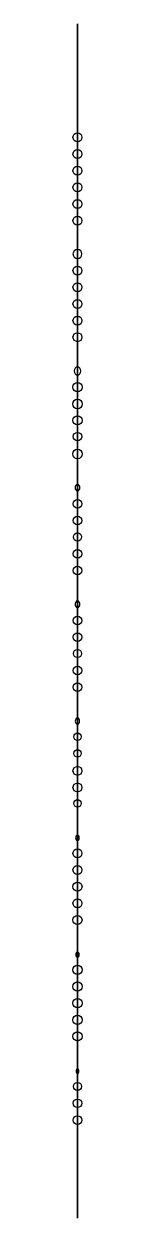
# Model space of a CAD drawing. Extents: x -30 to -26, y -481 to 0.
import ezdxf

# ---------------------------------------------------------------- set-up
doc = ezdxf.new("R2010")
doc.units = 0
doc.layers.get('0').update_dxf_attribs({"linetype": 'continuous'})

# ---------------------------------------------------------------- blocks, each defined once
blk = doc.blocks.new('SKETCH002')
at = {"color": 7}
for points in [[(-28.36, -370.05), (-28.36, -481.31), (-28.36, -481.31), (-28.36, -370.05), (-28.36, -370.05), (-28.36, -374.05), (-28.36, -374.05), (-28.36, -366.05), (-28.36, -366.05), (-28.36, -128.08), (-28.36, -128.08), (-28.36, -132.08), (-28.36, -132.08), (-28.36, -124.08), (-28.36, -124.08), (-28.36, 0), (-28.36, 0), (-28.36, -124.08), (-28.36, -124.08), (-28.36, -132.08), (-28.36, -132.08), (-28.36, -128.08), (-28.36, -128.08), (-28.36, -366.05), (-28.36, -366.05), (-28.36, -374.05), (-28.36, -374.05), (-28.36, -370.05)], [(-28.36, -63), (-28.36, -52.8), (-28.36, -52.8), (-28.36, -63)], [(-28.36, -63.02), (-28.36, -52.82), (-28.36, -52.82), (-28.36, -63.02)], [(-28.36, -256.95), (-28.36, -246.75), (-28.36, -246.75), (-28.36, -256.95)], [(-28.36, -257.14), (-28.36, -246.94), (-28.36, -246.94), (-28.36, -257.14)], [(-28.36, -450.88), (-28.36, -440.68), (-28.36, -440.68), (-28.36, -450.88)], [(-28.36, -451.05), (-28.36, -440.85), (-28.36, -440.85), (-28.36, -451.05)]]:
    blk.add_lwpolyline(points, close=True, dxfattribs=at)
for points in [[(-28.36, -43.92, -1), (-28.36, -47.56), (-28.36, -47.56, -1), (-28.36, -43.92)], [(-28.36, -50.63, -1), (-28.36, -54.27), (-28.36, -54.27, -1), (-28.36, -50.63)], [(-28.36, -57.34, -1), (-28.36, -60.98), (-28.36, -60.98, -1), (-28.36, -57.34)], [(-28.36, -64.05, -1), (-28.36, -67.69), (-28.36, -67.69, -1), (-28.36, -64.05)], [(-28.36, -70.76, -1), (-28.36, -74.4), (-28.36, -74.4, -1), (-28.36, -70.76)], [(-28.36, -77.47, -1), (-28.36, -81.11), (-28.36, -81.11, -1), (-28.36, -77.47)], [(-28.36, -90.89), (-28.36, -90.59), (-28.36, -90.59), (-28.36, -84.56), (-28.36, -84.56), (-28.36, -90.59), (-28.36, -90.59), (-28.36, -90.89, 1), (-28.36, -94.53), (-28.36, -94.53, 1)], [(-28.36, -97.61, -1), (-28.36, -101.24), (-28.36, -101.24, -1), (-28.36, -97.61)], [(-28.36, -104.32, -1), (-28.36, -107.95), (-28.36, -107.95, -1), (-28.36, -104.32)], [(-28.36, -111.03, -1), (-28.36, -114.66), (-28.36, -114.66, -1), (-28.36, -111.03)], [(-28.36, -117.74, -1), (-28.36, -121.37), (-28.36, -121.37, -1), (-28.36, -117.74)], [(-28.36, -124.45, -1), (-28.36, -128.08), (-28.36, -128.08, -1), (-28.36, -124.45)], [(-28.36, -138.12), (-28.36, -138.12), (-28.36, -131.52), (-28.36, -131.52), (-28.36, -138.12), (-28.36, -138.12, 0.744712), (-28.36, -141.65), (-28.36, -141.65, 0.744712)], [(-28.36, -144.52, -1), (-28.36, -148.28), (-28.36, -148.28, -1), (-28.36, -144.52)], [(-28.36, -151.23, -1), (-28.36, -155.12), (-28.36, -155.12, -1), (-28.36, -151.23)], [(-28.36, -157.94, -1), (-28.36, -161.64), (-28.36, -161.64, -1), (-28.36, -157.94)], [(-28.36, -164.65, -1), (-28.36, -168.03), (-28.36, -168.03, -1), (-28.36, -164.65)], [(-28.36, -171.36, -1), (-28.36, -175.25), (-28.36, -175.25, -1), (-28.36, -171.36)], [(-28.36, -185.49), (-28.36, -185.49), (-28.36, -178.49), (-28.36, -178.49), (-28.36, -185.49), (-28.36, -185.49, 0.667096), (-28.36, -188.33), (-28.36, -188.33, 0.667096)], [(-28.36, -191.71, -1), (-28.36, -195.19), (-28.36, -195.19, -1), (-28.36, -191.71)], [(-28.36, -198.42, -1), (-28.36, -201.9), (-28.36, -201.9, -1), (-28.36, -198.42)], [(-28.36, -205.13, -1), (-28.36, -208.46), (-28.36, -208.46, -1), (-28.36, -205.13)], [(-28.36, -211.84, -1), (-28.36, -215.32), (-28.36, -215.32, -1), (-28.36, -211.84)], [(-28.36, -218.55, -1), (-28.36, -222.03), (-28.36, -222.03, -1), (-28.36, -218.55)], [(-28.36, -232.45), (-28.36, -232.45), (-28.36, -225.87), (-28.36, -225.87), (-28.36, -232.45), (-28.36, -232.45, 0.679015), (-28.36, -235.34), (-28.36, -235.34, 0.679015)], [(-28.36, -238.71, -1), (-28.36, -242.17), (-28.36, -242.17, -1), (-28.36, -238.71)], [(-28.36, -245.42, -1), (-28.36, -248.88), (-28.36, -248.88, -1), (-28.36, -245.42)], [(-28.36, -252.13, -1), (-28.36, -255.41), (-28.36, -255.41, -1), (-28.36, -252.13)], [(-28.36, -258.84, -1), (-28.36, -262.3), (-28.36, -262.3, -1), (-28.36, -258.84)], [(-28.36, -265.55, -1), (-28.36, -269.01), (-28.36, -269.01, -1), (-28.36, -265.55)], [(-28.36, -279.65), (-28.36, -279.65), (-28.36, -273.09), (-28.36, -273.09), (-28.36, -279.65), (-28.36, -279.65, 0.644957), (-28.36, -282.37), (-28.36, -282.37, 0.644957)], [(-28.36, -285.8, -1), (-28.36, -288.84), (-28.36, -288.84, -1), (-28.36, -285.8)], [(-28.36, -292.52, -1), (-28.36, -295.55), (-28.36, -295.55, -1), (-28.36, -292.52)], [(-28.36, -299.23, -1), (-28.36, -302.86), (-28.36, -302.86, -1), (-28.36, -299.23)], [(-28.36, -305.94, -1), (-28.36, -309.57), (-28.36, -309.57, -1), (-28.36, -305.94)], [(-28.36, -312.65, -1), (-28.36, -315.68), (-28.36, -315.68, -1), (-28.36, -312.65)], [(-28.36, -326.74), (-28.36, -326.74), (-28.36, -320.28), (-28.36, -320.28), (-28.36, -326.74), (-28.36, -326.74, 0.561198), (-28.36, -329.39), (-28.36, -329.39, 0.561198)], [(-28.36, -332.48, -1), (-28.36, -336.12), (-28.36, -336.12, -1), (-28.36, -332.48)], [(-28.36, -339.19, -1), (-28.36, -342.83), (-28.36, -342.83, -1), (-28.36, -339.19)], [(-28.36, -345.9, -1), (-28.36, -349.55), (-28.36, -349.55, -1), (-28.36, -345.9)], [(-28.36, -352.61, -1), (-28.36, -356.25), (-28.36, -356.25, -1), (-28.36, -352.61)], [(-28.36, -359.32, -1), (-28.36, -362.97), (-28.36, -362.97, -1), (-28.36, -359.32)], [(-28.36, -373.88), (-28.36, -373.88), (-28.36, -367.3), (-28.36, -367.3), (-28.36, -373.88), (-28.36, -373.88, 0.527171), (-28.36, -376.45), (-28.36, -376.45, 0.527171)], [(-28.36, -379.38, -1), (-28.36, -383.09), (-28.36, -383.09, -1), (-28.36, -379.38)], [(-28.36, -386.09, -1), (-28.36, -389.87), (-28.36, -389.87, -1), (-28.36, -386.09)], [(-28.36, -392.81, -1), (-28.36, -396.51), (-28.36, -396.51, -1), (-28.36, -392.81)], [(-28.36, -399.52, -1), (-28.36, -403.29), (-28.36, -403.29, -1), (-28.36, -399.52)], [(-28.36, -406.23, -1), (-28.36, -409.93), (-28.36, -409.93, -1), (-28.36, -406.23)], [(-28.36, -420.98), (-28.36, -420.98), (-28.36, -414.35), (-28.36, -414.35), (-28.36, -420.98), (-28.36, -420.98, 0.520273), (-28.36, -423.19), (-28.36, -423.19, 0.520273)], [(-28.36, -426.61, -1), (-28.36, -429.87), (-28.36, -429.87, -1), (-28.36, -426.61)], [(-28.36, -433.32, -1), (-28.36, -436.78), (-28.36, -436.78, -1), (-28.36, -433.32)], [(-28.36, -440.03, -1), (-28.36, -443.57), (-28.36, -443.57, -1), (-28.36, -440.03)]]:
    blk.add_lwpolyline(points, format="xyb", close=True, dxfattribs=at)

msp = doc.modelspace()

# ---------------------------------------------------------------- block references
at = {"color": 7}
msp.add_blockref('SKETCH002', (0, 0), dxfattribs=at)

doc.saveas('drawing.dxf')
